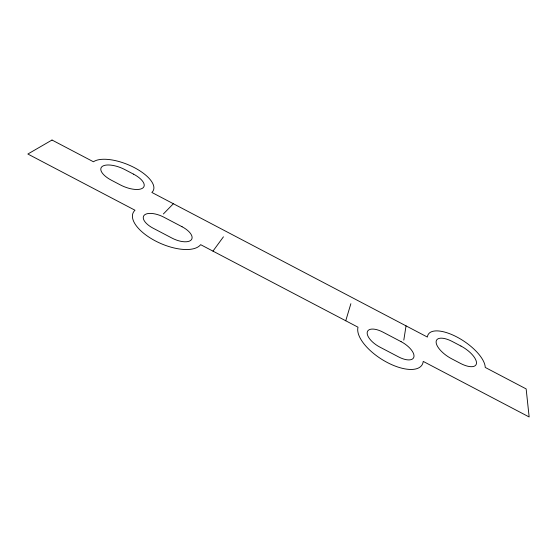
<?xml version="1.0" encoding="UTF-8"?>
<svg xmlns="http://www.w3.org/2000/svg" width="557" height="557" viewBox="0 0 557 557"><rect width="100%" height="100%" fill="white"/><g stroke="black" fill="none" stroke-linecap="round" stroke-linejoin="round"><path stroke-width="0.84" d="M403.804 340.111L406.039 325.866M345.744 320.769L350.868 303.711M212.955 251.123L223.434 236.829M163.382 213.965L173.359 203.73M52.01 140.03L27.85 154.031L135.003 210.233A37.444 16.891 23.7 0 0 155.396 240.93A37.444 16.891 23.7 0 0 200.638 244.662L358.012 327.203A37.319 16.78 32.3 0 0 387.261 362.489A37.319 16.78 32.3 0 0 423.223 361.409L529.15 416.97L526.149 388.911L485.231 367.432A33.538 13.904 33.7 0 0 456.879 336.992A33.538 13.904 33.7 0 0 427.386 337.069L151.859 192.444A33.719 14.029 22.2 0 0 134.432 167.664A33.719 14.029 22.2 0 0 93.451 161.781L52.01 140.03M133.534 174.146L124.879 169.6A18.458 7.659 22.1 0 0 102.147 166.515A18.458 7.659 22.1 0 0 111.372 180.203L120.368 184.924A18.409 7.673 22.3 0 0 142.919 187.918A18.409 7.673 22.3 0 0 133.534 174.146M460.924 346.036L452.347 341.532A18.311 7.603 33.6 0 0 436.117 341.817A18.311 7.603 33.6 0 0 451.532 358.715L460.444 363.387A18.353 7.589 33.8 0 0 476.493 363.011A18.353 7.589 33.8 0 0 460.924 346.036M182.069 226.748L163.758 217.139A16.216 7.283 23.3 0 0 144.228 215.211A16.216 7.283 23.3 0 0 153.105 228.189L172.057 238.124A16.153 7.304 24 0 0 191.253 239.879A16.153 7.304 24 0 0 182.069 226.748M401.103 341.664L382.903 332.111A16.104 7.262 32 0 0 367.244 332.188A16.104 7.262 32 0 0 379.804 347.067L398.624 356.933A16.16 7.234 32.6 0 0 413.962 356.689A16.16 7.234 32.6 0 0 401.103 341.664"/></g></svg>
